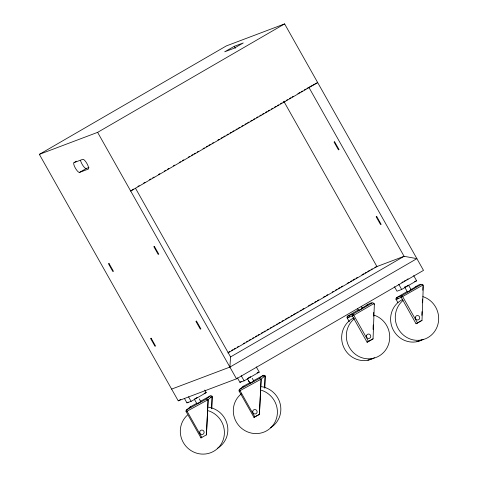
<?xml version="1.0" encoding="UTF-8"?>
<svg xmlns="http://www.w3.org/2000/svg" width="478" height="478" viewBox="0 0 478 478"><rect width="100%" height="100%" fill="white"/><g stroke="black" fill="none" stroke-linecap="round" stroke-linejoin="round"><path stroke-width="0.72" d="M373.067 329.39L373.234 324.962M373.569 316.101L373.706 312.415M352.256 315.791L367.098 342.242L367.516 342.039L373.055 338.854L374.358 304.163C372.296 299.533 364.475 307.665 361.78 307.952M421.847 315.331L421.984 311.638M422.319 302.783L422.456 299.091M422.791 290.23L422.928 286.543M396.477 299.216L396.089 299.485L401.227 297.316L416.045 323.749L416.463 323.546L422.002 320.362L423.311 285.671C421.243 281.04 413.422 289.178 410.727 289.459M207.9 399.793L186.175 411.683A1.35 1.309 50.8 0 1 186.665 409.849L206.347 399.04L207.751 399.572L208.073 400.528L206.424 434.926L208.157 399.584L211.939 396.489L211.587 408.206M211.814 408.726L212.375 397.015L211.838 395.898L210.422 395.808L200.587 401.191M239.102 391.064L253.949 417.342L259.423 414.402L261.072 380.004L260.749 379.048L259.345 378.516L239.663 389.325A1.35 1.309 50.8 0 0 239.179 391.124L260.898 379.269M259.423 414.402L261.155 379.06L264.937 375.965L264.585 387.682M264.812 388.202L265.374 376.491L264.836 375.367L263.42 375.278L253.585 380.661M171.62 389.104L229.894 367.092L230.557 356.941L135.477 188.201M206.681 434.717L200.927 437.902L201.841 437.448L187.071 411.235A1.35 0.329 61.2 0 1 186.665 409.849L190.447 406.754L197.008 403.151M253.926 417.372L259.679 414.193M423.126 284.93L401.251 297.34M194.522 399.483L196.918 403.743L197.163 403.546M196.918 403.743L200.832 401.532L200.449 401.681M247.52 378.958L249.916 383.219L250.161 383.021M249.916 383.219L253.83 381.008L253.448 381.157M206.347 399.04L210.135 395.945M259.345 378.516L263.133 375.421M347.237 317.894L352.979 315.701L374.178 303.422M358.655 310.192C358.369 310.228 364.636 308.477 361.26 306.589M407.603 291.705C407.035 292.285 411.63 289.698 410.895 289.847M408.475 285.127L408.057 285.396M133.583 189.091L130.691 191.033L317.685 82.586L309.487 86.948M407.752 285.587L406.599 286.256M197.187 397.499L196.703 397.786M249.809 377.196L250.185 376.975M39.351 154.364L226.345 45.912L284.619 23.9L423.502 270.381L236.502 378.827L178.234 400.839L39.351 154.364L97.62 132.352L284.619 23.9M74.036 162.61L82.778 159.311A5.617 1.536 59.9 0 1 86.99 163.649A5.617 1.536 59.9 0 1 88.287 169.093L79.545 172.391A5.617 1.536 59.9 0 1 75.333 168.053A5.617 1.536 59.9 0 1 74.036 162.61L76.486 161.194M79.545 172.391L86.279 168.489L88.968 167.473M137.903 186.426L139.194 185.679M143.711 183.062L145.001 182.309M149.512 179.692L150.803 178.945M152.739 177.822L154.03 177.075M158.547 174.452L159.837 173.705M164.354 171.088L165.645 170.341M167.575 169.218L168.865 168.471M173.383 165.848L174.673 165.101M179.19 162.484L180.481 161.731M182.417 160.614L183.707 159.861M188.218 157.244L189.509 156.497M191.445 155.374L192.736 154.627M194.026 153.88L195.317 153.127M197.253 152.004L198.543 151.257M203.06 148.64L204.351 147.893M206.281 146.77L207.571 146.023M208.862 145.27L210.153 144.523M212.089 143.4L213.379 142.653M217.896 140.036L219.187 139.289M221.123 138.166L222.413 137.413M223.704 136.666L224.989 135.919M226.925 134.796L228.215 134.049M230.151 132.926L231.442 132.179M232.732 131.432L234.023 130.679M235.959 129.556L237.249 128.809M238.54 128.062L239.831 127.315M241.766 126.192L243.057 125.445M244.987 124.322L246.278 123.575M247.568 122.822L248.859 122.075M250.795 120.952L252.085 120.205M253.376 119.458L254.666 118.711M256.602 117.588L257.893 116.841M259.829 115.718L261.119 114.965M262.41 114.218L263.695 113.471M265.631 112.348L266.921 111.601M268.212 110.854L269.502 110.101M271.438 108.984L272.729 108.231M274.665 107.114L275.955 106.361M277.246 105.614L278.537 104.867M280.472 103.744L281.763 102.997M283.048 102.25L284.984 101.127M286.274 100.374L287.565 99.627M289.501 98.504L290.791 97.757M292.082 97.01L293.373 96.263M297.89 93.64L299.826 92.523M301.11 91.77L302.401 91.023M304.337 89.9L305.627 89.153M306.918 88.406L308.208 87.659M228.4 352.274L229.691 351.527M231.627 350.404L232.917 349.657M234.208 348.91L235.493 348.157M237.429 347.034L238.719 346.287M243.236 343.67L244.527 342.923M246.463 341.8L247.753 341.053M249.044 340.3L250.335 339.553M252.27 338.43L253.561 337.683M255.491 336.56L256.782 335.813M258.072 335.066L259.363 334.313M261.299 333.196L262.589 332.443M263.88 331.696L265.171 330.949M267.106 329.826L268.397 329.079M270.333 327.956L271.624 327.209M272.914 326.462L274.199 325.709M276.135 324.586L277.425 323.839M278.716 323.092L280.006 322.345M281.942 321.222L283.233 320.475M285.169 319.352L286.459 318.605M287.75 317.852L289.041 317.105M290.977 315.982L292.267 315.235M293.552 314.488L295.488 313.365M296.778 312.618L298.069 311.871M300.005 310.748L301.295 309.995M302.586 309.248L303.877 308.501M308.394 305.884L310.33 304.761M311.62 304.014L312.905 303.261M314.841 302.144L316.131 301.391M317.422 300.644L318.712 299.897M323.23 297.28L325.165 296.157M326.456 295.404L327.747 294.657M332.258 292.04L333.548 291.293M335.484 290.17L336.775 289.423M338.065 288.67L340.001 287.547M341.292 286.8L342.583 286.053M347.1 283.436L349.036 282.313M350.326 281.566L351.611 280.813M352.901 280.066L354.837 278.943M356.128 278.196L357.419 277.449M361.936 274.832L363.872 273.709M365.162 272.956L366.453 272.209M367.743 271.462L369.679 270.339M370.964 269.592L372.254 268.845M227.916 352.979L376.933 266.557L283.896 101.438M230.557 356.941L404.089 256.298L416.888 258.64L229.894 367.092M178.234 400.839L180.815 399.345M401.849 282.468L403.091 281.745M404.34 281.022L405.589 280.299M406.832 279.576L408.081 278.853M358.572 309.81L347.655 316.143A1.35 1.297 69.3 0 0 347.195 317.966L349.304 321.712M372.045 303.034L352.788 314.201L347.655 316.143A1.35 0.37 59.9 0 0 347.62 316.645M347.195 317.966L349.723 316.502M394.434 286.686L396.991 291.227L401.657 289.465L416.613 280.789L413.691 275.597M407.519 291.323L396.603 297.651A1.35 1.297 69.3 0 0 396.143 299.479L397.899 302.598M420.993 284.541L401.735 295.715L396.603 297.651A1.35 0.37 59.9 0 0 396.537 298.027M396.143 299.479L398.037 298.374M367.098 342.242L373.055 338.854M416.045 323.749L422.002 320.362M184.359 398.305L186.922 402.852L188.177 402.123M186.922 402.852L191.11 401.359L206.209 392.635L204.745 390.036M237.357 377.781L239.92 382.322L241.175 381.599M239.92 382.322L244.109 380.835L259.207 372.105L256.286 366.913M196.41 397.953L195.227 398.598M249.408 377.429L248.895 377.71M210.649 397.2L211.939 396.489M250.006 382.627L243.445 386.23L239.663 389.325A1.35 0.329 61.2 0 0 240.07 390.705L254.84 416.924M263.647 376.676L264.937 375.965M406.192 286.483L405.452 286.878M250.084 377.017L250.442 376.819M248.225 378.074L248.602 377.877M194.63 398.903L194.307 399.04M247.628 378.379L247.305 378.516M366.919 304.97L367.851 305.06M405.147 287.033L404.669 287.236M415.866 286.483L416.798 286.573M234.28 46.318L224.714 51.791L234.208 48.2L243.236 42.966L234.28 46.318L235.361 48.236M401.335 297.513L401.275 297.537A1.35 1.297 69.3 0 1 401.735 295.715A1.35 0.37 59.9 0 1 402.745 296.754L417.515 322.967M374.836 267.345L404.089 256.298L309.009 87.558M414.617 281.542L416.613 280.789M374.011 304.295L374.358 304.163M367.929 360.209L372.595 358.446M416.876 341.716L421.542 339.954M186.085 411.546L200.951 437.866M257.11 372.852L259.207 372.105M204.112 393.376L206.209 392.635M408.666 285.36L411.134 289.74M404.615 286.979L407.393 291.909M398.73 284.273L401.657 289.465M357.52 308.758L358.446 310.401M368.568 341.459L353.798 315.247A1.35 0.37 59.9 0 0 352.788 314.201A1.35 1.297 69.3 0 0 352.328 316.03L352.28 315.809M252.241 378.325L253.782 381.062M248.417 380.422L249.964 383.159M241.187 375.642L244.109 380.835M97.62 132.352L236.502 378.827M199.242 398.849L200.784 401.586M188.553 396.818L191.11 401.359M422.779 285.067L422.916 285.42M86.279 168.489A5.617 1.536 59.9 0 1 83.232 165.98A5.617 1.536 59.9 0 1 80.543 160.53M242.86 386.929A1.35 1.309 50.8 0 1 243.445 386.23A1.35 0.329 61.2 0 1 243.87 386.475M260.976 390.114A22.478 21.779 50.7 0 1 275.071 421.966A22.478 21.779 50.7 0 1 241.605 428.324A22.478 21.779 50.7 0 1 241.312 393.854M261.484 386.648A22.478 21.779 50.7 0 1 280.341 404.496A22.478 21.779 50.7 0 1 270.417 427.804M189.862 407.453A1.35 1.309 50.8 0 1 190.447 406.754A1.35 0.329 61.2 0 1 190.871 407.005M207.978 410.644A22.478 21.779 50.7 0 1 222.246 442.138A22.478 21.779 50.7 0 1 189.24 449.356A22.478 21.779 50.7 0 1 187.412 415.137M208.486 407.172A22.478 21.779 50.7 0 1 227.343 425.02A22.478 21.779 50.7 0 1 217.418 448.334M422.869 296.617A22.478 21.594 69.3 0 1 436.289 328.703A22.478 21.594 69.3 0 1 403.45 335.096A22.478 21.594 69.3 0 1 402.99 300.489M423.412 339.249A22.478 21.594 69.3 0 1 393.221 329.868A22.478 21.594 69.3 0 1 402.751 299.401M373.354 314.936A22.478 21.594 69.3 0 1 387.425 347.016A22.478 21.594 69.3 0 1 354.353 353.457A22.478 21.594 69.3 0 1 354.497 318.605M374.465 357.741A22.478 21.594 69.3 0 1 344.274 348.36A22.478 21.594 69.3 0 1 353.804 317.888M334.648 141.835L334.062 142.056L338.472 149.883L339.057 149.662L334.648 141.835M109.05 263.503L108.464 263.725L112.874 271.552L113.459 271.331L109.05 263.503M154.382 246.379L153.802 246.6L158.212 254.427L158.792 254.206L154.382 246.379M376.754 216.564L376.168 216.785L380.578 224.606L381.163 224.385L376.754 216.564M151.156 338.233L150.57 338.454L154.98 346.275L155.565 346.06L151.156 338.233M196.488 321.108L195.908 321.33L200.318 329.151L200.897 328.93L196.488 321.108M252.719 411.678A2.247 2.175 50.7 0 0 256.029 413.703A2.247 2.175 50.7 0 0 256.029 409.861A2.247 2.175 50.7 0 0 252.719 411.678M199.72 432.208A2.247 2.175 50.7 0 0 203.031 434.233A2.247 2.175 50.7 0 0 203.031 430.385A2.247 2.175 50.7 0 0 199.72 432.208M415.424 317.278A2.247 2.157 69.3 0 0 418.274 319.884A2.247 2.157 69.3 0 0 418.973 316.095A2.247 2.157 69.3 0 0 415.424 317.278M366.477 335.771A2.247 2.157 69.3 0 0 369.321 338.376A2.247 2.157 69.3 0 0 370.026 334.588A2.247 2.157 69.3 0 0 366.477 335.771"/></g></svg>
